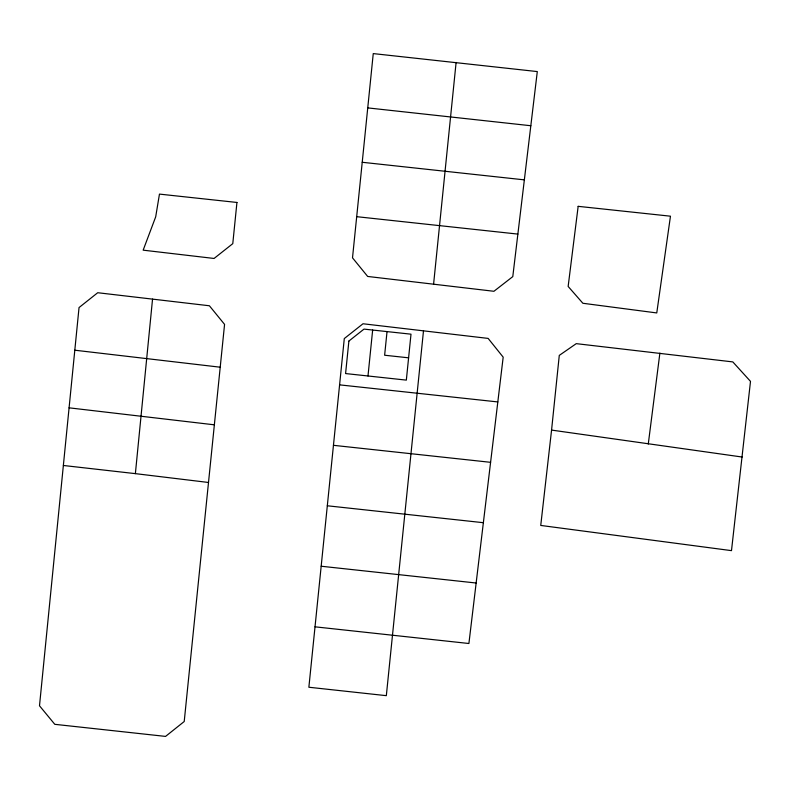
<?xml version="1.0" encoding="UTF-8"?>
<svg xmlns="http://www.w3.org/2000/svg" width="790" height="790" viewBox="0 0 790 790"><rect width="100%" height="100%" fill="white"/><g stroke="black" fill="none" stroke-linecap="round" stroke-linejoin="round"><path stroke-width="1.19" d="M208.511 482.473L135.376 473.635L152.539 299.124L97.723 292.725L79.04 307.567L39.5 705.786L54.796 724.321L165.554 736.408L184.218 721.517L224.567 324.384L209.399 305.769L152.539 299.124M315.022 626.826L344.292 338.564L363.005 323.762L488.141 338.406L503.181 357.159L468.904 643.504L315.022 626.826L308.87 687.241L386.33 695.664L423.489 330.862M362.225 162.276L352.508 257.836L367.676 276.451L493.928 291.283L512.789 276.619L537.299 71.574L373.255 53.592L362.225 162.276L524.353 179.863M367.992 375.981L372.653 330.042M387.031 331.593L384.631 355.233L408.598 357.821M456.107 62.43L433.582 284.222M551.568 430.086L559.281 355.401L576.256 343.65L732.814 361.909L750.5 381.373L731.491 550.64L540.745 525.439L551.568 430.086L742.175 457.035M648.274 444.039L659.887 353.11M517.885 234.097L356.695 216.677M333.439 445.313L490.58 462.318M530.841 125.738L367.715 107.894M339.572 384.858L497.819 401.932M327.317 505.778L483.342 522.694M321.184 566.232L476.123 583.01M69.066 407.828L214.376 424.822M63.378 465.478L135.376 473.635M74.793 350.207L220.203 367.202M236.941 202.457L232.783 243.656L214.07 258.458L143.158 250.163L155.689 216.845L159.462 194.103L236.941 202.457M348.884 341.053L345.585 373.561L406.337 380.118L410.998 334.18L364.002 329.104L348.884 341.053M578.162 206.338L568.148 286.444L582.882 303.271L656.767 312.939L670.463 216.193L578.162 206.338"/></g></svg>
